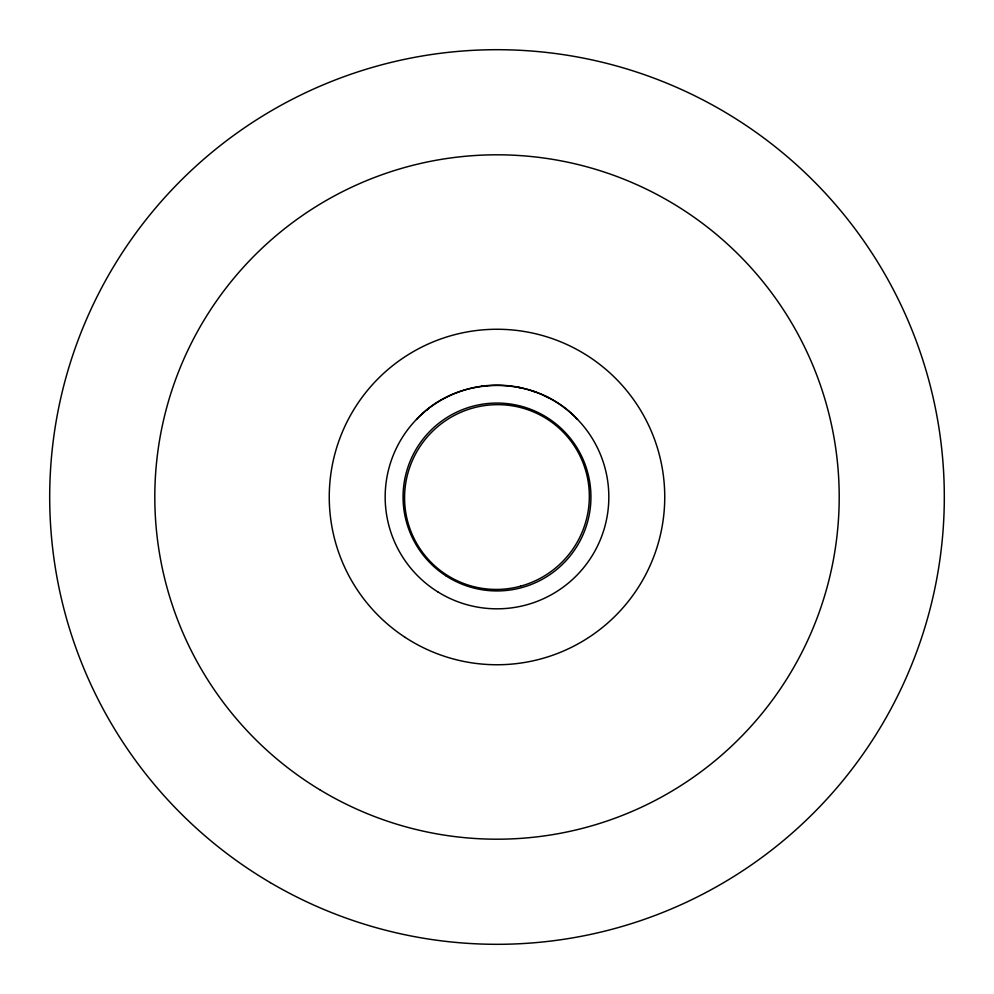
<?xml version="1.0" encoding="UTF-8"?>
<svg xmlns="http://www.w3.org/2000/svg" width="994" height="994" viewBox="0 0 994 994"><rect width="100%" height="100%" fill="white"/><g stroke="black" fill="none" stroke-linecap="round" stroke-linejoin="round"><path stroke-width="1.49" d="M416.486 419.468C457.277 374.713 534.412 374.055 576.085 417.952M426.438 410.311L429.023 408.223M481.916 386.244L486.911 385.635M517.029 387.026L521.875 387.983M531.281 390.617L535.791 392.133M544.327 395.736L548.328 397.662M576.259 418.101L577.514 419.456M270.343 882.635A447.312 447.312 0 0 0 944.3 500.467A447.312 447.312 0 0 0 276.357 107.899A447.312 447.312 0 0 0 270.343 882.635M319.621 789.634A342.197 342.197 0 0 0 839.122 504.293A342.197 342.197 0 0 0 332.257 197.073A342.197 342.197 0 0 0 319.621 789.634M405.266 637.44A167.737 167.737 0 0 0 664.489 506.219A167.737 167.737 0 0 0 421.245 347.341A167.737 167.737 0 0 0 405.266 637.44M437.857 591.902A111.825 111.825 0 0 0 608.763 500.765A111.825 111.825 0 0 0 444.38 398.321A111.825 111.825 0 0 0 437.857 591.902M446.144 575.973A93.933 93.933 0 0 0 590.821 501.56A93.933 93.933 0 0 0 454.034 413.467A93.933 93.933 0 0 0 446.144 575.973M520.521 586.187A92.753 92.02 -45 0 0 562.542 431.458A92.753 92.02 -45 0 0 407.813 473.479A92.753 92.02 -45 0 0 520.521 586.187"/></g></svg>
